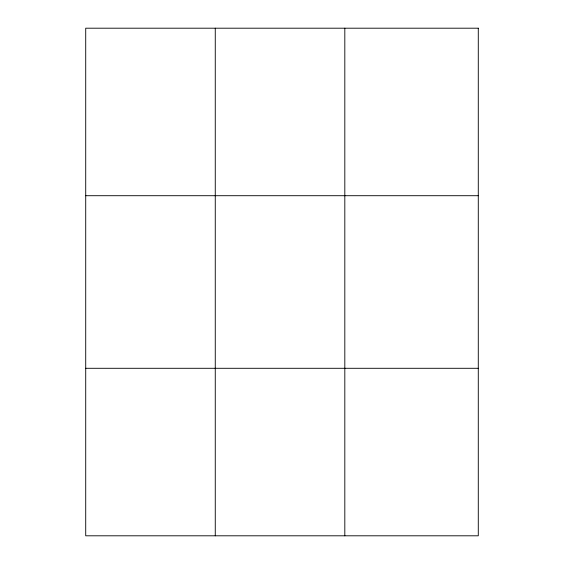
<?xml version="1.0" encoding="UTF-8"?>
<svg xmlns="http://www.w3.org/2000/svg" width="564" height="564" viewBox="0 0 564 564"><rect width="100%" height="100%" fill="white"/><g stroke="black" fill="none" stroke-linecap="round" stroke-linejoin="round"><path stroke-width="0.85" d="M215.265 28.2L215.265 535.8M344.815 28.2L344.815 535.8M85.714 195.708L478.286 195.708M85.714 368.292L478.286 368.292M478.286 28.2L478.286 535.8L85.714 535.8L85.714 28.2L478.286 28.2"/></g></svg>
